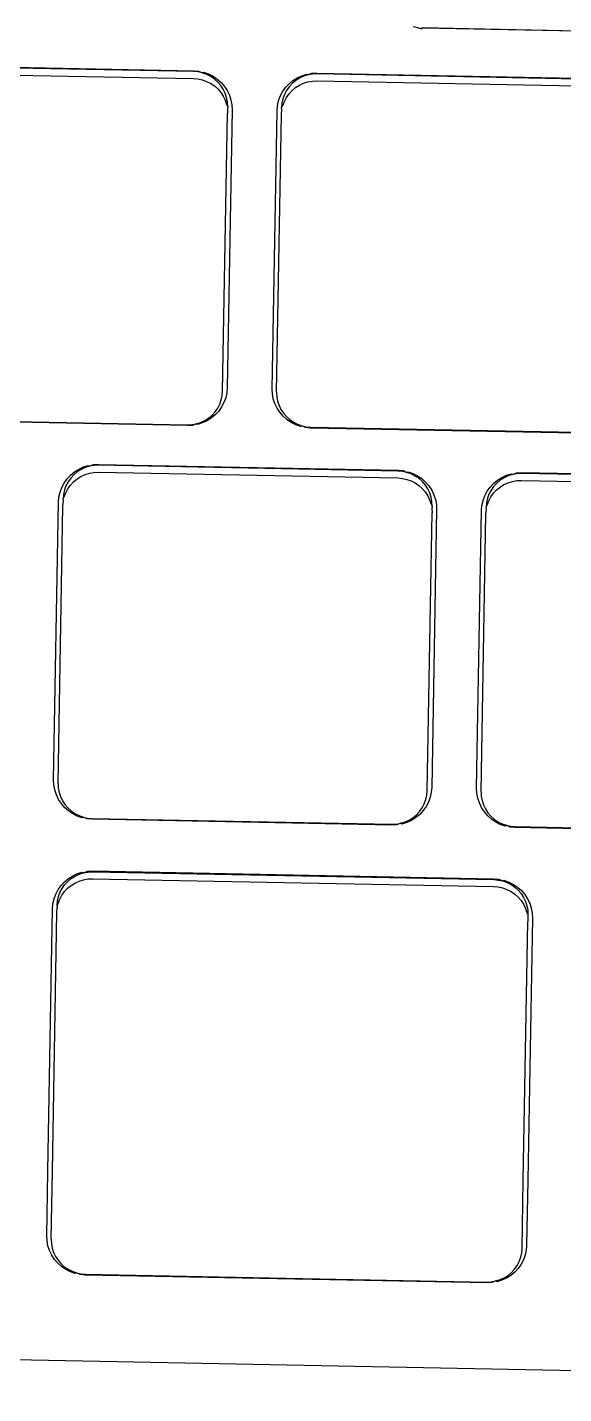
# Model space of a CAD drawing. Header units: millimetres. Extents: x 44692 to 101945, y -26273 to 14445.
# Drawn here: x 64342.4 to 64363.5, y -3054.6 to -3000.7 of the extents above; entities that cross this region are included whole.
import ezdxf

# ---------------------------------------------------------------- set-up
doc = ezdxf.new("R2010")
doc.units = ezdxf.units.MM
doc.header["$LTSCALE"] = 100
doc.layers.add('Muebles', color=112, linetype='Continuous')

msp = doc.modelspace()

# ---------------------------------------------------------------- linework, layer by layer
at = {"layer": 'Muebles'}
for p, q in [((64357.592, -3000.619), (64357.768, -3000.657)), ((64357.768, -3000.657), (64357.914, -3000.707)), ((64357.914, -3000.707), (64357.947, -3000.672)), ((64357.947, -3000.672), (64369.752, -3000.902)), ((64369.737, -3000.937), (64357.947, -3000.672)), ((64337.117, -3002.133), (64348.935, -3002.364)), ((64337.118, -3002.442), (64348.923, -3002.672)), ((64348.928, -3002.399), (64337.123, -3002.168)), ((64349.107, -3002.414), (64348.928, -3002.399)), ((64348.935, -3002.364), (64349.131, -3002.38)), ((64349.283, -3002.452), (64349.107, -3002.414)), ((64349.131, -3002.38), (64349.283, -3002.452)), ((64349.283, -3002.452), (64349.33, -3002.423)), ((64349.452, -3002.512), (64349.283, -3002.452)), ((64349.33, -3002.423), (64349.521, -3002.491)), ((64349.611, -3002.593), (64349.452, -3002.512)), ((64349.521, -3002.491), (64349.701, -3002.583)), ((64349.759, -3002.694), (64349.611, -3002.593)), ((64349.701, -3002.583), (64349.868, -3002.697)), ((64352.851, -3002.755), (64353.022, -3002.648)), ((64353.022, -3002.648), (64353.205, -3002.563)), ((64353.273, -3002.586), (64353.111, -3002.661)), ((64353.205, -3002.563), (64353.398, -3002.502)), ((64353.444, -3002.533), (64353.273, -3002.586)), ((64353.398, -3002.502), (64353.444, -3002.533)), ((64353.444, -3002.533), (64353.598, -3002.467)), ((64353.621, -3002.502), (64353.444, -3002.533)), ((64353.598, -3002.467), (64353.795, -3002.458)), ((64353.8, -3002.494), (64353.621, -3002.502)), ((64353.795, -3002.458), (64365.612, -3002.689)), ((64365.606, -3002.724), (64353.8, -3002.494)), ((64348.923, -3002.672), (64349.102, -3002.687)), ((64349.102, -3002.687), (64349.278, -3002.725)), ((64349.278, -3002.725), (64349.447, -3002.785)), ((64349.447, -3002.785), (64349.607, -3002.866)), ((64349.607, -3002.866), (64349.754, -3002.967)), ((64349.754, -3002.967), (64349.887, -3003.086)), ((64349.892, -3002.813), (64349.759, -3002.694)), ((64349.868, -3002.697), (64350.018, -3002.832)), ((64349.887, -3003.086), (64350.003, -3003.222)), ((64350.008, -3002.949), (64349.892, -3002.813)), ((64350.105, -3003.098), (64350.008, -3002.949)), ((64350.018, -3002.832), (64350.149, -3002.984)), ((64350.182, -3003.258), (64350.105, -3003.098)), ((64350.149, -3002.984), (64350.258, -3003.152)), ((64350.258, -3003.152), (64350.345, -3003.332)), ((64352.352, -3003.371), (64352.445, -3003.195)), ((64352.445, -3003.195), (64352.56, -3003.031)), ((64352.599, -3003.146), (64352.517, -3003.303)), ((64352.56, -3003.031), (64352.696, -3002.884)), ((64352.702, -3003.001), (64352.599, -3003.146)), ((64352.696, -3002.884), (64352.851, -3002.755)), ((64352.697, -3003.274), (64352.818, -3003.144)), ((64352.822, -3002.871), (64352.702, -3003.001)), ((64352.818, -3003.144), (64352.955, -3003.03)), ((64352.96, -3002.757), (64352.822, -3002.871)), ((64352.955, -3003.03), (64353.106, -3002.934)), ((64353.111, -3002.661), (64352.96, -3002.757)), ((64353.106, -3002.934), (64353.268, -3002.859)), ((64353.268, -3002.859), (64353.439, -3002.806)), ((64353.439, -3002.806), (64353.616, -3002.775)), ((64353.616, -3002.775), (64353.796, -3002.767)), ((64353.796, -3002.767), (64365.601, -3002.997)), ((64350.003, -3003.222), (64350.101, -3003.371)), ((64350.101, -3003.371), (64350.177, -3003.531)), ((64350.177, -3003.531), (64350.232, -3003.699)), ((64350.237, -3003.426), (64350.182, -3003.258)), ((64350.232, -3003.699), (64350.277, -3003.777)), ((64350.269, -3003.6), (64350.237, -3003.426)), ((64350.277, -3003.777), (64350.269, -3003.6)), ((64350.345, -3003.332), (64350.406, -3003.522)), ((64350.406, -3003.522), (64350.442, -3003.718)), ((64350.442, -3003.718), (64350.452, -3003.911)), ((64352.241, -3003.753), (64352.284, -3003.559)), ((64352.284, -3003.559), (64352.352, -3003.371)), ((64352.418, -3003.642), (64352.403, -3003.818)), ((64352.456, -3003.47), (64352.418, -3003.642)), ((64352.451, -3003.743), (64352.512, -3003.576)), ((64352.517, -3003.303), (64352.456, -3003.47)), ((64352.512, -3003.576), (64352.594, -3003.419)), ((64352.594, -3003.419), (64352.697, -3003.274)), ((64350.079, -3015.011), (64350.273, -3004.05)), ((64350.452, -3003.911), (64350.258, -3014.883)), ((64350.277, -3003.777), (64350.264, -3003.873)), ((64350.264, -3003.873), (64350.273, -3004.05)), ((64352.031, -3014.918), (64352.224, -3003.946)), ((64352.205, -3015.052), (64352.399, -3004.092)), ((64352.224, -3003.946), (64352.241, -3003.753)), ((64352.399, -3004.092), (64352.413, -3003.915)), ((64352.403, -3003.818), (64352.451, -3003.743)), ((64352.413, -3003.915), (64352.403, -3003.818)), ((64350.064, -3015.187), (64350.079, -3015.011)), ((64350.258, -3014.883), (64350.242, -3015.076)), ((64352.04, -3015.111), (64352.031, -3014.918)), ((64352.205, -3015.052), (64352.214, -3015.229)), ((64349.883, -3015.683), (64349.966, -3015.526)), ((64349.966, -3015.526), (64350.026, -3015.359)), ((64350.026, -3015.359), (64350.064, -3015.187)), ((64350.131, -3015.457), (64350.038, -3015.634)), ((64350.199, -3015.27), (64350.131, -3015.457)), ((64350.242, -3015.076), (64350.199, -3015.27)), ((64352.076, -3015.307), (64352.04, -3015.111)), ((64352.138, -3015.497), (64352.076, -3015.307)), ((64352.224, -3015.677), (64352.138, -3015.497)), ((64352.214, -3015.229), (64352.246, -3015.403)), ((64352.246, -3015.403), (64352.301, -3015.571)), ((64352.301, -3015.571), (64352.377, -3015.731)), ((64336.877, -3016.105), (64348.682, -3016.335)), ((64349.372, -3016.168), (64349.523, -3016.072)), ((64349.632, -3016.074), (64349.461, -3016.181)), ((64349.523, -3016.072), (64349.66, -3015.958)), ((64349.786, -3015.945), (64349.632, -3016.074)), ((64349.66, -3015.958), (64349.781, -3015.828)), ((64349.781, -3015.828), (64349.883, -3015.683)), ((64349.923, -3015.798), (64349.786, -3015.945)), ((64350.038, -3015.634), (64349.923, -3015.798)), ((64352.334, -3015.845), (64352.224, -3015.677)), ((64352.465, -3015.997), (64352.334, -3015.845)), ((64352.377, -3015.731), (64352.474, -3015.88)), ((64352.615, -3016.132), (64352.465, -3015.997)), ((64352.474, -3015.88), (64352.591, -3016.016)), ((64352.591, -3016.016), (64352.724, -3016.135)), ((64352.782, -3016.246), (64352.615, -3016.132)), ((64352.724, -3016.135), (64352.871, -3016.236)), ((64348.687, -3016.371), (64336.87, -3016.14)), ((64348.682, -3016.335), (64348.862, -3016.327)), ((64348.884, -3016.362), (64348.687, -3016.371)), ((64348.862, -3016.327), (64349.038, -3016.296)), ((64349.038, -3016.296), (64348.884, -3016.362)), ((64349.038, -3016.296), (64349.21, -3016.243)), ((64349.084, -3016.327), (64349.038, -3016.296)), ((64349.278, -3016.266), (64349.084, -3016.327)), ((64349.21, -3016.243), (64349.372, -3016.168)), ((64349.461, -3016.181), (64349.278, -3016.266)), ((64352.962, -3016.338), (64352.782, -3016.246)), ((64352.871, -3016.236), (64353.031, -3016.317)), ((64353.153, -3016.406), (64352.962, -3016.338)), ((64353.031, -3016.317), (64353.2, -3016.377)), ((64353.2, -3016.377), (64353.153, -3016.406)), ((64353.2, -3016.377), (64353.376, -3016.415)), ((64353.352, -3016.449), (64353.2, -3016.377)), ((64353.548, -3016.465), (64353.352, -3016.449)), ((64353.376, -3016.415), (64353.555, -3016.43)), ((64365.365, -3016.696), (64353.548, -3016.465)), ((64353.555, -3016.43), (64365.36, -3016.661)), ((64344.081, -3018.324), (64344.236, -3018.196)), ((64344.344, -3018.197), (64344.207, -3018.311)), ((64344.236, -3018.196), (64344.406, -3018.088)), ((64344.496, -3018.102), (64344.344, -3018.197)), ((64344.406, -3018.088), (64344.59, -3018.003)), ((64344.658, -3018.027), (64344.496, -3018.102)), ((64344.59, -3018.003), (64344.783, -3017.943)), ((64344.653, -3018.3), (64344.824, -3018.246)), ((64344.829, -3017.973), (64344.658, -3018.027)), ((64344.783, -3017.943), (64344.829, -3017.973)), ((64344.824, -3018.246), (64345.001, -3018.215)), ((64344.829, -3017.973), (64344.983, -3017.908)), ((64345.006, -3017.942), (64344.829, -3017.973)), ((64344.983, -3017.908), (64345.18, -3017.899)), ((64345.001, -3018.215), (64345.181, -3018.207)), ((64345.185, -3017.934), (64345.006, -3017.942)), ((64345.18, -3017.899), (64356.997, -3018.129)), ((64345.181, -3018.207), (64356.986, -3018.437)), ((64356.991, -3018.164), (64345.185, -3017.934)), ((64357.17, -3018.179), (64356.991, -3018.164)), ((64356.997, -3018.129), (64357.194, -3018.146)), ((64357.345, -3018.217), (64357.17, -3018.179)), ((64357.194, -3018.146), (64357.345, -3018.217)), ((64357.345, -3018.217), (64357.392, -3018.189)), ((64357.514, -3018.277), (64357.345, -3018.217)), ((64357.392, -3018.189), (64357.583, -3018.257)), ((64357.674, -3018.359), (64357.514, -3018.277)), ((64357.583, -3018.257), (64357.764, -3018.349)), ((64361.268, -3018.329), (64361.461, -3018.268)), ((64361.461, -3018.268), (64361.507, -3018.298)), ((64361.507, -3018.298), (64361.661, -3018.233)), ((64361.684, -3018.267), (64361.507, -3018.298)), ((64361.661, -3018.233), (64361.858, -3018.224)), ((64361.863, -3018.259), (64361.684, -3018.267)), ((64361.858, -3018.224), (64373.675, -3018.454)), ((64373.668, -3018.489), (64361.863, -3018.259)), ((64343.669, -3018.999), (64343.737, -3018.812)), ((64343.737, -3018.812), (64343.83, -3018.635)), ((64343.83, -3018.635), (64343.945, -3018.472)), ((64343.902, -3018.744), (64343.841, -3018.91)), ((64343.984, -3018.587), (64343.902, -3018.744)), ((64343.945, -3018.472), (64344.081, -3018.324)), ((64343.979, -3018.86), (64344.082, -3018.715)), ((64344.087, -3018.442), (64343.984, -3018.587)), ((64344.082, -3018.715), (64344.203, -3018.584)), ((64344.207, -3018.311), (64344.087, -3018.442)), ((64344.203, -3018.584), (64344.34, -3018.47)), ((64344.34, -3018.47), (64344.491, -3018.375)), ((64344.491, -3018.375), (64344.653, -3018.3)), ((64356.986, -3018.437), (64357.165, -3018.452)), ((64357.165, -3018.452), (64357.341, -3018.49)), ((64357.341, -3018.49), (64357.51, -3018.55)), ((64357.51, -3018.55), (64357.669, -3018.632)), ((64357.669, -3018.632), (64357.817, -3018.733)), ((64357.822, -3018.46), (64357.674, -3018.359)), ((64357.764, -3018.349), (64357.93, -3018.463)), ((64357.817, -3018.733), (64357.95, -3018.852)), ((64357.955, -3018.579), (64357.822, -3018.46)), ((64357.93, -3018.463), (64358.08, -3018.597)), ((64358.071, -3018.714), (64357.955, -3018.579)), ((64358.168, -3018.863), (64358.071, -3018.714)), ((64358.08, -3018.597), (64358.211, -3018.75)), ((64358.211, -3018.75), (64358.321, -3018.918)), ((64360.507, -3018.96), (64360.623, -3018.797)), ((64360.623, -3018.797), (64360.759, -3018.649)), ((64360.764, -3018.767), (64360.662, -3018.912)), ((64360.759, -3018.649), (64360.914, -3018.521)), ((64360.885, -3018.636), (64360.764, -3018.767)), ((64360.88, -3018.909), (64361.017, -3018.795)), ((64361.022, -3018.522), (64360.885, -3018.636)), ((64360.914, -3018.521), (64361.084, -3018.413)), ((64361.017, -3018.795), (64361.168, -3018.7)), ((64361.173, -3018.427), (64361.022, -3018.522)), ((64361.084, -3018.413), (64361.268, -3018.329)), ((64361.168, -3018.7), (64361.331, -3018.625)), ((64361.336, -3018.352), (64361.173, -3018.427)), ((64361.331, -3018.625), (64361.502, -3018.571)), ((64361.507, -3018.298), (64361.336, -3018.352)), ((64361.502, -3018.571), (64361.679, -3018.54)), ((64361.679, -3018.54), (64361.858, -3018.532)), ((64361.858, -3018.532), (64373.664, -3018.762)), ((64343.609, -3019.387), (64343.626, -3019.194)), ((64343.626, -3019.194), (64343.669, -3018.999)), ((64343.783, -3019.532), (64343.798, -3019.356)), ((64343.803, -3019.083), (64343.788, -3019.259)), ((64343.788, -3019.259), (64343.836, -3019.183)), ((64343.798, -3019.356), (64343.788, -3019.259)), ((64343.841, -3018.91), (64343.803, -3019.083)), ((64343.836, -3019.183), (64343.897, -3019.017)), ((64343.897, -3019.017), (64343.979, -3018.86)), ((64357.95, -3018.852), (64358.066, -3018.987)), ((64358.066, -3018.987), (64358.163, -3019.136)), ((64358.163, -3019.136), (64358.24, -3019.296)), ((64358.245, -3019.023), (64358.168, -3018.863)), ((64358.24, -3019.296), (64358.295, -3019.465)), ((64358.3, -3019.192), (64358.245, -3019.023)), ((64358.331, -3019.366), (64358.3, -3019.192)), ((64358.321, -3018.918), (64358.407, -3019.098)), ((64358.34, -3019.543), (64358.331, -3019.366)), ((64358.407, -3019.098), (64358.469, -3019.288)), ((64358.469, -3019.288), (64358.505, -3019.484)), ((64360.303, -3019.519), (64360.346, -3019.324)), ((64360.346, -3019.324), (64360.415, -3019.137)), ((64360.415, -3019.137), (64360.507, -3018.96)), ((64360.519, -3019.235), (64360.481, -3019.408)), ((64360.514, -3019.508), (64360.575, -3019.342)), ((64360.58, -3019.069), (64360.519, -3019.235)), ((64360.575, -3019.342), (64360.657, -3019.185)), ((64360.662, -3018.912), (64360.58, -3019.069)), ((64360.657, -3019.185), (64360.759, -3019.04)), ((64360.759, -3019.04), (64360.88, -3018.909)), ((64343.416, -3030.358), (64343.609, -3019.387)), ((64343.59, -3030.493), (64343.783, -3019.532)), ((64358.142, -3030.776), (64358.335, -3019.816)), ((64358.295, -3019.465), (64358.34, -3019.543)), ((64358.514, -3019.677), (64358.321, -3030.649)), ((64358.34, -3019.543), (64358.327, -3019.639)), ((64358.327, -3019.639), (64358.335, -3019.816)), ((64358.505, -3019.484), (64358.514, -3019.677)), ((64360.094, -3030.683), (64360.287, -3019.712)), ((64360.268, -3030.818), (64360.461, -3019.857)), ((64360.287, -3019.712), (64360.303, -3019.519)), ((64360.461, -3019.857), (64360.476, -3019.681)), ((64360.481, -3019.408), (64360.466, -3019.584)), ((64360.466, -3019.584), (64360.514, -3019.508)), ((64360.476, -3019.681), (64360.466, -3019.584)), ((64343.425, -3030.551), (64343.416, -3030.358)), ((64343.461, -3030.747), (64343.425, -3030.551)), ((64343.59, -3030.493), (64343.599, -3030.669)), ((64343.599, -3030.669), (64343.631, -3030.843)), ((64358.321, -3030.649), (64358.305, -3030.841)), ((64360.103, -3030.877), (64360.094, -3030.683)), ((64343.523, -3030.937), (64343.461, -3030.747)), ((64343.609, -3031.118), (64343.523, -3030.937)), ((64343.719, -3031.285), (64343.609, -3031.118)), ((64343.631, -3030.843), (64343.685, -3031.012)), ((64343.685, -3031.012), (64343.762, -3031.172)), ((64343.762, -3031.172), (64343.859, -3031.321)), ((64358.028, -3031.291), (64358.089, -3031.125)), ((64358.089, -3031.125), (64358.127, -3030.952)), ((64358.193, -3031.223), (64358.101, -3031.4)), ((64358.127, -3030.952), (64358.142, -3030.776)), ((64358.262, -3031.036), (64358.193, -3031.223)), ((64358.305, -3030.841), (64358.262, -3031.036)), ((64360.139, -3031.073), (64360.103, -3030.877)), ((64360.201, -3031.262), (64360.139, -3031.073)), ((64360.268, -3030.818), (64360.276, -3030.994)), ((64360.276, -3030.994), (64360.308, -3031.168)), ((64360.308, -3031.168), (64360.363, -3031.337)), ((64343.85, -3031.438), (64343.719, -3031.285)), ((64344, -3031.573), (64343.85, -3031.438)), ((64343.859, -3031.321), (64343.975, -3031.456)), ((64343.975, -3031.456), (64344.108, -3031.575)), ((64344.167, -3031.687), (64344, -3031.573)), ((64344.108, -3031.575), (64344.256, -3031.677)), ((64344.347, -3031.779), (64344.167, -3031.687)), ((64344.256, -3031.677), (64344.416, -3031.758)), ((64344.416, -3031.758), (64344.585, -3031.818)), ((64357.586, -3031.838), (64357.723, -3031.724)), ((64357.849, -3031.711), (64357.694, -3031.839)), ((64357.723, -3031.724), (64357.844, -3031.594)), ((64357.844, -3031.594), (64357.946, -3031.448)), ((64357.985, -3031.564), (64357.849, -3031.711)), ((64357.946, -3031.448), (64358.028, -3031.291)), ((64358.101, -3031.4), (64357.985, -3031.564)), ((64360.287, -3031.443), (64360.201, -3031.262)), ((64360.397, -3031.611), (64360.287, -3031.443)), ((64360.363, -3031.337), (64360.44, -3031.497)), ((64360.528, -3031.763), (64360.397, -3031.611)), ((64360.44, -3031.497), (64360.537, -3031.646)), ((64360.678, -3031.898), (64360.528, -3031.763)), ((64360.537, -3031.646), (64360.653, -3031.781)), ((64344.538, -3031.847), (64344.347, -3031.779)), ((64344.585, -3031.818), (64344.538, -3031.847)), ((64344.585, -3031.818), (64344.76, -3031.856)), ((64344.736, -3031.889), (64344.585, -3031.818)), ((64344.933, -3031.906), (64344.736, -3031.889)), ((64344.76, -3031.856), (64344.939, -3031.871)), ((64356.75, -3032.136), (64344.933, -3031.906)), ((64344.939, -3031.871), (64356.745, -3032.101)), ((64356.745, -3032.101), (64356.924, -3032.093)), ((64356.947, -3032.127), (64356.75, -3032.136)), ((64356.924, -3032.093), (64357.101, -3032.062)), ((64357.101, -3032.062), (64356.947, -3032.127)), ((64357.101, -3032.062), (64357.272, -3032.008)), ((64357.147, -3032.092), (64357.101, -3032.062)), ((64357.34, -3032.032), (64357.147, -3032.092)), ((64357.272, -3032.008), (64357.435, -3031.933)), ((64357.524, -3031.947), (64357.34, -3032.032)), ((64357.435, -3031.933), (64357.586, -3031.838)), ((64357.694, -3031.839), (64357.524, -3031.947)), ((64360.653, -3031.781), (64360.786, -3031.9)), ((64360.844, -3032.012), (64360.678, -3031.898)), ((64360.786, -3031.9), (64360.934, -3032.002)), ((64361.025, -3032.104), (64360.844, -3032.012)), ((64360.934, -3032.002), (64361.094, -3032.083)), ((64361.216, -3032.172), (64361.025, -3032.104)), ((64361.094, -3032.083), (64361.263, -3032.143)), ((64361.263, -3032.143), (64361.216, -3032.172)), ((64361.263, -3032.143), (64361.438, -3032.181)), ((64361.414, -3032.214), (64361.263, -3032.143)), ((64361.611, -3032.231), (64361.414, -3032.214)), ((64361.438, -3032.181), (64361.617, -3032.196)), ((64373.428, -3032.461), (64361.611, -3032.231)), ((64361.617, -3032.196), (64373.423, -3032.426)), ((64343.708, -3034.517), (64343.844, -3034.369)), ((64343.844, -3034.369), (64343.999, -3034.241)), ((64343.849, -3034.487), (64343.97, -3034.356)), ((64343.97, -3034.356), (64344.107, -3034.242)), ((64343.999, -3034.241), (64344.169, -3034.133)), ((64344.102, -3034.515), (64344.253, -3034.42)), ((64344.107, -3034.242), (64344.258, -3034.147)), ((64344.169, -3034.133), (64344.353, -3034.048)), ((64344.253, -3034.42), (64344.416, -3034.345)), ((64344.258, -3034.147), (64344.421, -3034.072)), ((64344.353, -3034.048), (64344.546, -3033.988)), ((64344.416, -3034.345), (64344.587, -3034.291)), ((64344.421, -3034.072), (64344.592, -3034.018)), ((64344.546, -3033.988), (64344.592, -3034.018)), ((64344.587, -3034.291), (64344.764, -3034.26)), ((64344.592, -3034.018), (64344.746, -3033.953)), ((64344.592, -3034.018), (64344.769, -3033.987)), ((64344.746, -3033.953), (64344.943, -3033.944)), ((64344.764, -3034.26), (64344.943, -3034.252)), ((64344.769, -3033.987), (64344.948, -3033.979)), ((64344.943, -3033.944), (64360.775, -3034.252)), ((64344.943, -3034.252), (64360.764, -3034.56)), ((64344.948, -3033.979), (64360.769, -3034.287)), ((64360.769, -3034.287), (64360.948, -3034.302)), ((64360.775, -3034.252), (64360.972, -3034.269)), ((64360.948, -3034.302), (64361.124, -3034.34)), ((64360.972, -3034.269), (64361.124, -3034.34)), ((64361.124, -3034.34), (64361.17, -3034.312)), ((64361.124, -3034.34), (64361.293, -3034.401)), ((64361.17, -3034.312), (64361.361, -3034.38)), ((64361.293, -3034.401), (64361.452, -3034.482)), ((64361.361, -3034.38), (64361.542, -3034.472)), ((64343.431, -3035.044), (64343.5, -3034.857)), ((64343.5, -3034.857), (64343.592, -3034.68)), ((64343.566, -3035.128), (64343.604, -3034.955)), ((64343.592, -3034.68), (64343.708, -3034.517)), ((64343.604, -3034.955), (64343.665, -3034.789)), ((64343.66, -3035.062), (64343.742, -3034.905)), ((64343.665, -3034.789), (64343.747, -3034.632)), ((64343.742, -3034.905), (64343.844, -3034.76)), ((64343.747, -3034.632), (64343.849, -3034.487)), ((64343.844, -3034.76), (64343.965, -3034.629)), ((64343.965, -3034.629), (64344.102, -3034.515)), ((64360.764, -3034.56), (64360.943, -3034.575)), ((64360.943, -3034.575), (64361.119, -3034.613)), ((64361.119, -3034.613), (64361.288, -3034.674)), ((64361.288, -3034.674), (64361.448, -3034.755)), ((64361.448, -3034.755), (64361.595, -3034.856)), ((64361.452, -3034.482), (64361.6, -3034.583)), ((64361.542, -3034.472), (64361.709, -3034.586)), ((64361.595, -3034.856), (64361.728, -3034.975)), ((64361.6, -3034.583), (64361.733, -3034.702)), ((64361.709, -3034.586), (64361.859, -3034.72)), ((64361.728, -3034.975), (64361.844, -3035.111)), ((64361.733, -3034.702), (64361.849, -3034.837)), ((64361.849, -3034.837), (64361.946, -3034.986)), ((64361.859, -3034.72), (64361.99, -3034.873)), ((64361.946, -3034.986), (64362.023, -3035.147)), ((64361.99, -3034.873), (64362.099, -3035.041)), ((64343.189, -3045.787), (64343.372, -3035.431)), ((64343.372, -3035.431), (64343.388, -3035.239)), ((64343.388, -3035.239), (64343.431, -3035.044)), ((64343.546, -3035.577), (64343.561, -3035.401)), ((64343.551, -3035.304), (64343.566, -3035.128)), ((64343.551, -3035.304), (64343.599, -3035.228)), ((64343.551, -3035.304), (64343.561, -3035.401)), ((64343.599, -3035.228), (64343.66, -3035.062)), ((64361.844, -3035.111), (64361.941, -3035.259)), ((64361.941, -3035.259), (64362.018, -3035.42)), ((64362.018, -3035.42), (64362.073, -3035.588)), ((64362.023, -3035.147), (64362.078, -3035.315)), ((64362.078, -3035.315), (64362.11, -3035.489)), ((64362.099, -3035.041), (64362.185, -3035.221)), ((64362.11, -3035.489), (64362.118, -3035.666)), ((64362.185, -3035.221), (64362.247, -3035.411)), ((64362.247, -3035.411), (64362.283, -3035.607)), ((64343.366, -3045.791), (64343.546, -3035.577)), ((64361.933, -3046.153), (64362.114, -3035.939)), ((64362.073, -3035.588), (64362.118, -3035.666)), ((64362.118, -3035.666), (64362.105, -3035.762)), ((64362.105, -3035.762), (64362.114, -3035.939)), ((64362.293, -3035.8), (64362.11, -3046.156)), ((64362.283, -3035.607), (64362.293, -3035.8)), ((64343.144, -3048.342), (64343.189, -3045.787)), ((64343.319, -3048.477), (64343.366, -3045.791)), ((64361.886, -3048.839), (64361.933, -3046.153)), ((64362.11, -3046.156), (64362.065, -3048.711)), ((64343.154, -3048.536), (64343.144, -3048.342)), ((64343.319, -3048.477), (64343.327, -3048.653)), ((64343.19, -3048.732), (64343.154, -3048.536)), ((64343.251, -3048.921), (64343.19, -3048.732)), ((64343.338, -3049.102), (64343.251, -3048.921)), ((64343.327, -3048.653), (64343.359, -3048.828)), ((64343.359, -3048.828), (64343.414, -3048.996)), ((64343.414, -3048.996), (64343.491, -3049.156)), ((64361.833, -3049.188), (64361.871, -3049.015)), ((64361.871, -3049.015), (64361.886, -3048.839)), ((64362.049, -3048.904), (64362.006, -3049.098)), ((64362.065, -3048.711), (64362.049, -3048.904)), ((64343.447, -3049.27), (64343.338, -3049.102)), ((64343.578, -3049.422), (64343.447, -3049.27)), ((64343.491, -3049.156), (64343.588, -3049.305)), ((64343.728, -3049.557), (64343.578, -3049.422)), ((64343.588, -3049.305), (64343.704, -3049.44)), ((64343.704, -3049.44), (64343.837, -3049.56)), ((64343.895, -3049.671), (64343.728, -3049.557)), ((64343.837, -3049.56), (64343.985, -3049.661)), ((64361.588, -3049.656), (64361.69, -3049.511)), ((64361.69, -3049.511), (64361.772, -3049.354)), ((64361.845, -3049.463), (64361.729, -3049.626)), ((64361.772, -3049.354), (64361.833, -3049.188)), ((64361.937, -3049.286), (64361.845, -3049.463)), ((64362.006, -3049.098), (64361.937, -3049.286)), ((64410.122, -3054.571), (64173.972, -3049.968)), ((64344.075, -3049.763), (64343.895, -3049.671)), ((64343.985, -3049.661), (64344.144, -3049.742)), ((64344.267, -3049.831), (64344.075, -3049.763)), ((64344.144, -3049.742), (64344.313, -3049.802)), ((64344.313, -3049.802), (64344.267, -3049.831)), ((64344.313, -3049.802), (64344.489, -3049.84)), ((64344.465, -3049.874), (64344.313, -3049.802)), ((64344.662, -3049.89), (64344.465, -3049.874)), ((64344.489, -3049.84), (64344.668, -3049.855)), ((64360.494, -3050.199), (64344.662, -3049.89)), ((64344.668, -3049.855), (64360.489, -3050.164)), ((64360.845, -3050.124), (64361.016, -3050.071)), ((64361.084, -3050.094), (64360.891, -3050.155)), ((64361.016, -3050.071), (64361.179, -3049.996)), ((64361.268, -3050.01), (64361.084, -3050.094)), ((64361.179, -3049.996), (64361.33, -3049.901)), ((64361.438, -3049.902), (64361.268, -3050.01)), ((64361.33, -3049.901), (64361.467, -3049.787)), ((64361.593, -3049.773), (64361.438, -3049.902)), ((64361.467, -3049.787), (64361.588, -3049.656)), ((64361.729, -3049.626), (64361.593, -3049.773)), ((64360.489, -3050.164), (64360.668, -3050.156)), ((64360.691, -3050.19), (64360.494, -3050.199)), ((64360.668, -3050.156), (64360.845, -3050.124)), ((64360.845, -3050.124), (64360.691, -3050.19)), ((64360.891, -3050.155), (64360.845, -3050.124))]:
    msp.add_line(p, q, dxfattribs=at)

doc.saveas('drawing.dxf')
